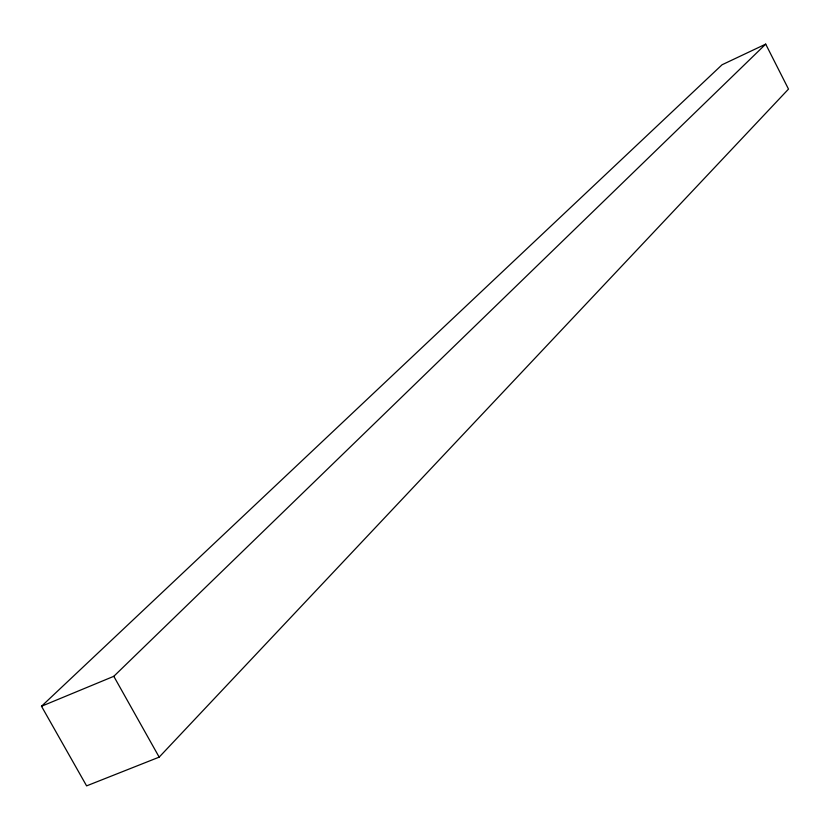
<?xml version="1.0" encoding="UTF-8"?>
<svg xmlns="http://www.w3.org/2000/svg" width="830" height="830" viewBox="0 0 830 830"><rect width="100%" height="100%" fill="white"/><g stroke="black" fill="none" stroke-linecap="round" stroke-linejoin="round"><path stroke-width="1.25" d="M159.173 757.136L788.5 89.1L765.706 44.125L722.069 64.761L41.5 706.257L86.6 785.875L159.173 757.136L113.803 676.315L765.706 44.125M41.5 706.257L113.803 676.315"/></g></svg>
